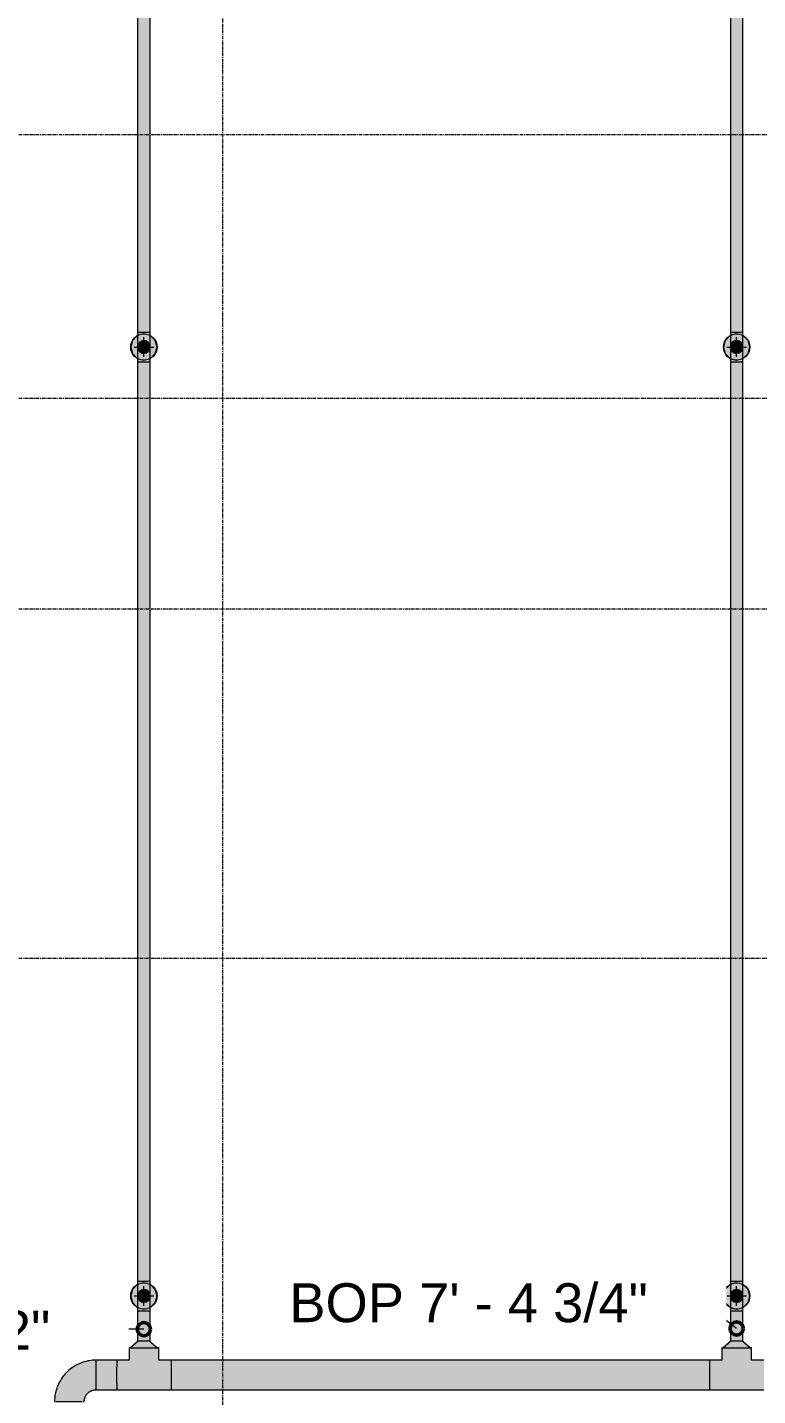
# Model space of a CAD drawing. Header units: inches. Extents: x -3679 to 241, y -496 to 1784.
# Drawn here: x -503.7 to -392.8, y 620.6 to 828.3 of the extents above; entities that cross this region are included whole.
import ezdxf

# ---------------------------------------------------------------- set-up
doc = ezdxf.new("R2010")
doc.units = ezdxf.units.IN
doc.header["$MEASUREMENT"] = 0
doc.linetypes.add('Grid Line', pattern=[0.875, 0.5, -0.125, 0.125, -0.125])
for name, color, linetype, lineweight in [('A-ANNO-NOTE', 250, 'Continuous', 9), ('G-ANNO-DIMS', 251, 'Continuous', 9), ('P-PIPE', 1, 'Continuous', 9), ('P-PIPE-CNTR', 1, 'Continuous', 9), ('S-GRID', 8, 'Continuous', 9)]:
    doc.layers.add(name, color=color, linetype=linetype, lineweight=lineweight)
doc.styles.add('Arial_1', font='arial.ttf', dxfattribs={"height": 5.901198})

# ---------------------------------------------------------------- blocks, each defined once
blk = doc.blocks.new('Elbow - Welded - Generic - Standard-1265730-LOWER PARKING')
at = {"layer": 'P-PIPE'}
blk.add_hatch(color=256, dxfattribs=at).paths.add_polyline_path([(-497.31, 619.72), (-495.06, 619.73), (-494.82, 620.61), (-494.17, 621.26), (-493.29, 621.49), (-493.29, 622.38), (-493.29, 625.99), (-494.91, 625.78), (-496.42, 625.15), (-497.72, 624.16), (-498.72, 622.86), (-499.34, 621.35), (-499.55, 619.73), (-497.8, 619.72)], flags=0)
at = {"layer": 'P-PIPE', "flags": 128}
for points in [[(-495.71, 625.51), (-495.94, 625.41), (-496.16, 625.3), (-496.38, 625.18), (-496.6, 625.05), (-496.81, 624.91), (-497.01, 624.77), (-497.21, 624.62), (-497.4, 624.45), (-497.59, 624.29), (-497.77, 624.11), (-497.94, 623.93), (-498.1, 623.74), (-498.26, 623.54), (-498.41, 623.34), (-498.55, 623.13), (-498.68, 622.92), (-498.8, 622.7), (-498.92, 622.48), (-499.02, 622.25), (-499.12, 622.02), (-499.21, 621.79), (-499.28, 621.55), (-499.35, 621.31), (-499.41, 621.06), (-499.46, 620.82), (-499.5, 620.57), (-499.53, 620.32), (-499.55, 620.07), (-499.55, 619.82), (-499.56, 619.73)], [(-493.29, 625.99), (-493.54, 625.99), (-493.79, 625.97), (-494.04, 625.95), (-494.29, 625.91), (-494.53, 625.87), (-494.78, 625.81), (-495.02, 625.75), (-495.26, 625.67), (-495.5, 625.59), (-495.71, 625.51)], [(-495.06, 619.73), (-495.05, 619.8), (-495.05, 619.87), (-495.04, 619.94), (-495.03, 620.01), (-495.02, 620.08), (-495, 620.15), (-494.99, 620.22), (-494.97, 620.28), (-494.94, 620.35), (-494.92, 620.41), (-494.89, 620.48), (-494.86, 620.54), (-494.82, 620.6), (-494.79, 620.67), (-494.75, 620.72), (-494.71, 620.78), (-494.66, 620.84), (-494.62, 620.89), (-494.57, 620.94), (-494.52, 620.99), (-494.47, 621.04), (-494.41, 621.09), (-494.36, 621.13), (-494.3, 621.17), (-494.24, 621.21), (-494.18, 621.25), (-494.12, 621.28), (-494.06, 621.32), (-493.99, 621.35), (-493.97, 621.36)], [(-493.97, 621.36), (-493.9, 621.38), (-493.84, 621.41), (-493.77, 621.43), (-493.7, 621.44), (-493.63, 621.46), (-493.56, 621.47), (-493.49, 621.48), (-493.42, 621.49), (-493.35, 621.49), (-493.29, 621.49)]]:
    blk.add_lwpolyline(points, dxfattribs=at)
at = {"layer": 'P-PIPE'}
for centre, major_axis, ratio, start_param, end_param in [((-493.29, 623.74), (0, 2.25), 0.002775, 0.00116, 0.131483), ((-493.29, 623.74), (0, 2.25), 0.002775, 0.262959, 0.523242), ((-493.29, 623.74), (0, 2.25), 0.002775, 0.524759, 0.785208), ((-493.29, 623.74), (0, 2.25), 0.002775, 0.786558, 1.047088), ((-493.29, 623.74), (0, 2.25), 0.002775, 1.048358, 1.308941), ((-493.29, 623.74), (0, 2.25), 0.002775, 1.310157, 1.570783), ((-493.29, 623.74), (0, 2.25), 0.002775, 1.571956, 1.832622), ((-493.29, 623.74), (0, 2.25), 0.002775, 1.833756, 2.094464), ((-493.29, 623.74), (0, 2.25), 0.002775, 2.095555, 2.356317), ((-493.29, 623.74), (0, 2.25), 0.002775, 2.357355, 2.618198), ((-493.29, 623.74), (0, 2.25), 0.002775, 2.619154, 2.880166), ((-493.29, 623.74), (0, 2.25), 0.002775, 2.880953, 3.141593), ((-497.31, 619.73), (2.25, 0), 0.00116, 3.141593, 3.400617), ((-497.31, 619.73), (2.25, 0), 0.00116, 3.532896, 3.662416), ((-497.31, 619.73), (2.25, 0), 0.00116, 3.664705, 3.924216), ((-497.31, 619.73), (2.25, 0), 0.00116, 3.926698, 4.186015), ((-497.31, 619.73), (2.25, 0), 0.00116, 4.188625, 4.447815), ((-497.31, 619.73), (2.25, 0), 0.00116, 4.450526, 4.709614), ((-497.31, 619.73), (2.25, 0), 0.00116, 4.71242, 4.971413), ((-497.31, 619.73), (2.25, 0), 0.00116, 4.974321, 5.233213), ((-497.31, 619.73), (2.25, 0), 0.00116, 5.236247, 5.495012), ((-497.31, 619.73), (2.25, 0), 0.00116, 5.498237, 5.756812), ((-497.31, 619.73), (2.25, 0), 0.00116, 5.889091, 6.018611), ((-497.31, 619.73), (2.25, 0), 0.00116, 6.15089, 6.28041)]:
    blk.add_ellipse(centre, major_axis=major_axis, ratio=ratio, start_param=start_param, end_param=end_param, dxfattribs=at)

msp = doc.modelspace()

# ---------------------------------------------------------------- hatches: boundary and pattern name
at = {"layer": 'A-ANNO-NOTE'}
for points in [[(-486, 777.74), (-485, 778.01), (-484.27, 778.74), (-484, 779.74), (-484.27, 780.74), (-485, 781.47), (-486, 781.74), (-487, 781.47), (-487.73, 780.74), (-488, 779.74), (-487.73, 778.74), (-487, 778.01)], [(-396, 777.74), (-395, 778.01), (-394.27, 778.74), (-394, 779.74), (-394.27, 780.74), (-395, 781.47), (-396, 781.74), (-397, 781.47), (-397.73, 780.74), (-398, 779.74), (-397.73, 778.74), (-397, 778.01)], [(-486, 633.74), (-485, 634.01), (-484.27, 634.74), (-484, 635.74), (-484.27, 636.74), (-485, 637.47), (-486, 637.74), (-487, 637.47), (-487.73, 636.74), (-488, 635.74), (-487.73, 634.74), (-487, 634.01)], [(-396, 633.74), (-395, 634.01), (-394.27, 634.74), (-394, 635.74), (-394.27, 636.74), (-395, 637.47), (-396, 637.74), (-397, 637.47), (-397.73, 636.74), (-398, 635.74), (-397.73, 634.74), (-397, 634.01), (-396.75, 633.94)]]:
    msp.add_hatch(color=256, dxfattribs=at).paths.add_polyline_path(points, flags=0)
h = msp.add_hatch(color=256, dxfattribs=at)
edge = h.paths.add_edge_path(flags=0)
edge.add_arc((-486, 779.74), 2, 0, 360)
h = msp.add_hatch(color=256, dxfattribs=at)
edge = h.paths.add_edge_path(flags=0)
edge.add_arc((-396, 779.74), 2, 0, 360)
h = msp.add_hatch(color=256, dxfattribs=at)
edge = h.paths.add_edge_path(flags=0)
edge.add_arc((-486, 635.74), 2, 0, 360)
h = msp.add_hatch(color=256, dxfattribs=at)
edge = h.paths.add_edge_path(flags=0)
edge.add_arc((-396, 635.74), 2, 0, 360)
at = {"layer": 'P-PIPE'}
h = msp.add_hatch(color=256, dxfattribs=at)
h.paths.add_polyline_path([(-486.67, 781.99), (-486.67, 781.99), (-486.67, 783.46)], flags=0)
h.paths.add_polyline_path([(-486, 781.98), (-486, 885.5), (-486.95, 885.5), (-486.95, 781.99), (-486.47, 781.98), (-486.25, 781.98)], flags=0)
for points in [[(-486, 781.98), (-485.05, 781.99), (-485.05, 885.5), (-485.52, 885.5), (-486, 885.5), (-486, 783.46)], [(-396, 781.98), (-395.05, 781.99), (-395.05, 873.5), (-395.52, 873.5), (-396, 873.5), (-396, 783.46)], [(-486, 778.79), (-485.75, 778.83), (-485.53, 778.92), (-485.33, 779.07), (-485.18, 779.27), (-485.08, 779.5), (-485.05, 779.74), (-485.08, 779.99), (-485.18, 780.22), (-485.33, 780.41), (-485.53, 780.57), (-485.75, 780.66), (-486, 780.69), (-486.25, 780.66), (-486.48, 780.57), (-486.67, 780.41), (-486.82, 780.22), (-486.92, 779.99), (-486.95, 779.74), (-486.92, 779.5), (-486.82, 779.27), (-486.67, 779.07), (-486.48, 778.92), (-486.25, 778.83)], [(-485.75, 778.83), (-485.75, 778.83), (-485.52, 778.92), (-485.33, 779.07), (-485.17, 779.27), (-485.08, 779.5), (-485.05, 779.76), (-485.08, 779.99), (-485.18, 780.22), (-485.33, 780.42), (-485.53, 780.57), (-485.76, 780.66), (-486.01, 780.69), (-486.25, 780.66), (-486.48, 780.56), (-486.67, 780.41), (-486.82, 780.22), (-486.92, 779.99), (-486.92, 779.99), (-486.82, 780.22), (-486.66, 780.42), (-486.48, 780.57), (-486.23, 780.66), (-486, 780.69), (-485.74, 780.65), (-485.53, 780.57), (-485.32, 780.4), (-485.18, 780.22), (-485.08, 779.99), (-485.05, 779.74), (-485.08, 779.49), (-485.18, 779.27), (-485.33, 779.07), (-485.53, 778.92), (-485.75, 778.83)], [(-396, 778.79), (-395.75, 778.83), (-395.53, 778.92), (-395.33, 779.07), (-395.18, 779.27), (-395.08, 779.5), (-395.05, 779.74), (-395.08, 779.99), (-395.18, 780.22), (-395.33, 780.41), (-395.53, 780.57), (-395.75, 780.66), (-396, 780.69), (-396.25, 780.66), (-396.48, 780.57), (-396.67, 780.41), (-396.82, 780.22), (-396.92, 779.99), (-396.95, 779.74), (-396.92, 779.5), (-396.82, 779.27), (-396.67, 779.07), (-396.48, 778.92), (-396.25, 778.83)], [(-395.52, 778.92), (-395.52, 778.92), (-395.33, 779.07), (-395.17, 779.27), (-395.08, 779.5), (-395.05, 779.76), (-395.08, 779.99), (-395.18, 780.23), (-395.33, 780.42), (-395.53, 780.57), (-395.76, 780.66), (-396.02, 780.69), (-396.25, 780.66), (-396.48, 780.56), (-396.67, 780.41), (-396.82, 780.22), (-396.92, 779.99), (-396.92, 779.99), (-396.82, 780.22), (-396.66, 780.42), (-396.48, 780.57), (-396.23, 780.66), (-396, 780.69), (-395.74, 780.65), (-395.53, 780.57), (-395.32, 780.4), (-395.18, 780.22), (-395.08, 779.99), (-395.05, 779.74), (-395.08, 779.49), (-395.18, 779.27), (-395.33, 779.07), (-395.52, 778.92)], [(-486, 637.98), (-485.05, 637.99), (-485.05, 777.5), (-485.52, 777.5), (-486, 777.5), (-486, 645.65)], [(-396, 637.98), (-395.05, 637.99), (-395.05, 777.5), (-395.52, 777.5), (-396, 777.5), (-396, 645.65)], [(-486, 634.79), (-485.75, 634.83), (-485.53, 634.92), (-485.33, 635.07), (-485.18, 635.27), (-485.08, 635.5), (-485.05, 635.74), (-485.08, 635.99), (-485.18, 636.22), (-485.33, 636.41), (-485.53, 636.57), (-485.75, 636.66), (-486, 636.69), (-486.25, 636.66), (-486.48, 636.57), (-486.67, 636.41), (-486.82, 636.22), (-486.92, 635.99), (-486.95, 635.74), (-486.92, 635.5), (-486.82, 635.27), (-486.65, 635.05), (-486.48, 634.92), (-486.25, 634.83)], [(-485.75, 634.83), (-485.75, 634.83), (-485.52, 634.92), (-485.33, 635.07), (-485.17, 635.27), (-485.08, 635.5), (-485.05, 635.76), (-485.08, 635.99), (-485.18, 636.22), (-485.33, 636.42), (-485.53, 636.57), (-485.76, 636.66), (-486.01, 636.69), (-486.25, 636.66), (-486.48, 636.56), (-486.67, 636.41), (-486.82, 636.22), (-486.92, 635.99), (-486.92, 635.99), (-486.82, 636.22), (-486.66, 636.42), (-486.48, 636.57), (-486.23, 636.66), (-486, 636.69), (-485.74, 636.65), (-485.53, 636.57), (-485.32, 636.4), (-485.18, 636.22), (-485.08, 635.99), (-485.05, 635.74), (-485.08, 635.49), (-485.18, 635.27), (-485.35, 635.05), (-485.53, 634.92), (-485.75, 634.83)], [(-396, 634.79), (-395.75, 634.83), (-395.53, 634.92), (-395.33, 635.07), (-395.18, 635.27), (-395.08, 635.5), (-395.05, 635.74), (-395.08, 635.99), (-395.18, 636.22), (-395.33, 636.41), (-395.53, 636.57), (-395.75, 636.66), (-396, 636.69), (-396.25, 636.66), (-396.48, 636.57), (-396.67, 636.41), (-396.82, 636.22), (-396.92, 635.99), (-396.95, 635.74), (-396.92, 635.5), (-396.82, 635.27), (-396.65, 635.05), (-396.48, 634.92), (-396.25, 634.83)], [(-395.52, 634.92), (-395.52, 634.92), (-395.33, 635.07), (-395.17, 635.27), (-395.08, 635.5), (-395.05, 635.76), (-395.08, 635.99), (-395.18, 636.23), (-395.33, 636.42), (-395.53, 636.57), (-395.76, 636.66), (-396.02, 636.69), (-396.25, 636.66), (-396.48, 636.56), (-396.67, 636.41), (-396.82, 636.22), (-396.92, 635.99), (-396.92, 635.99), (-396.82, 636.22), (-396.66, 636.42), (-396.48, 636.57), (-396.23, 636.66), (-396, 636.69), (-395.74, 636.65), (-395.53, 636.57), (-395.32, 636.4), (-395.18, 636.22), (-395.08, 635.99), (-395.05, 635.74), (-395.08, 635.49), (-395.18, 635.27), (-395.35, 635.05), (-395.52, 634.92)], [(-486, 628.9), (-486, 633.5), (-486.95, 633.5), (-486.95, 628.91), (-486.47, 628.9), (-486.25, 628.9)], [(-396, 628.9), (-396, 633.5), (-396.95, 633.5), (-396.95, 628.91), (-396.47, 628.9), (-396.24, 628.9)], [(-486.01, 623.73), (-483.75, 625.99), (-483.75, 627.88), (-484.41, 627.87), (-487.95, 627.87), (-488.25, 627.88), (-488.25, 625.99), (-487.92, 625.66), (-486.31, 624.04)], [(-485.55, 627.87), (-483.94, 627.88), (-485.19, 628.91), (-486.82, 628.9), (-488.06, 627.88), (-486.88, 627.87), (-485.7, 627.87)], [(-396.01, 623.73), (-393.75, 625.99), (-393.75, 627.88), (-394.41, 627.87), (-397.95, 627.87), (-398.25, 627.88), (-398.25, 625.99), (-397.92, 625.66), (-396.31, 624.04)], [(-395.55, 627.87), (-393.94, 627.88), (-395.19, 628.91), (-396.82, 628.9), (-398.06, 627.88), (-396.88, 627.87), (-395.7, 627.87)], [(-489.38, 621.49), (-481.87, 621.49), (-481.87, 622.15), (-481.87, 625.99), (-483.75, 625.99), (-485.42, 624.32), (-486.01, 623.73), (-488.25, 625.99), (-490.13, 625.99), (-490.14, 625.09), (-490.13, 621.49)], [(-438.86, 623.74), (-400.14, 623.74), (-400.13, 625.99), (-481.87, 625.99), (-481.87, 625.09), (-481.87, 623.74), (-472.54, 623.74)], [(-400.13, 621.49), (-391.87, 621.49), (-391.87, 622.15), (-391.87, 625.99), (-393.75, 625.99), (-395.42, 624.32), (-396.01, 623.73), (-398.25, 625.99), (-400.13, 625.99), (-400.14, 625.09), (-400.13, 621.49)], [(-490.13, 621.49), (-490.13, 621.49), (-490.14, 622.15), (-490.14, 623.74), (-493.3, 623.74), (-493.29, 621.49), (-490.14, 621.49)]]:
    msp.add_hatch(color=256, dxfattribs=at).paths.add_polyline_path(points, flags=0)
h = msp.add_hatch(color=256, dxfattribs=at)
h.paths.add_polyline_path([(-396.67, 781.99), (-396.67, 781.99), (-396.67, 783.46)], flags=0)
h.paths.add_polyline_path([(-396, 781.98), (-396, 873.5), (-396.95, 873.5), (-396.95, 781.99), (-396.47, 781.98), (-396.24, 781.98)], flags=0)
h = msp.add_hatch(color=256, dxfattribs=at)
h.paths.add_polyline_path([(-486.95, 779.74), (-486.92, 779.99), (-486.79, 780.28), (-486.65, 780.43), (-486.44, 780.58), (-486.24, 780.66), (-486, 780.69), (-486, 781.98), (-486.95, 781.99), (-486.95, 779.91)], flags=0)
h.paths.add_polyline_path([(-486, 777.5), (-486, 778.79), (-486.25, 778.83), (-486.5, 778.94), (-486.67, 779.07), (-486.84, 779.31), (-486.88, 779.38), (-486.93, 779.56), (-486.95, 779.74), (-486.95, 777.5), (-486.47, 777.5), (-486.25, 777.5)], flags=0)
h = msp.add_hatch(color=256, dxfattribs=at)
h.paths.add_polyline_path([(-485.05, 779.74), (-485.05, 781.99), (-485.52, 781.98), (-486, 781.98), (-485.99, 780.69), (-485.75, 780.66), (-485.52, 780.57), (-485.32, 780.41), (-485.16, 780.18), (-485.12, 780.11), (-485.07, 779.93), (-485.05, 779.76)], flags=0)
h.paths.add_polyline_path([(-486, 777.5), (-485.05, 777.5), (-485.05, 779.73), (-485.08, 779.49), (-485.21, 779.21), (-485.35, 779.05), (-485.54, 778.91), (-485.75, 778.83), (-486, 778.79), (-486, 778.68)], flags=0)
h = msp.add_hatch(color=256, dxfattribs=at)
h.paths.add_polyline_path([(-396, 777.5), (-396, 778.79), (-396.29, 778.84), (-396.52, 778.95), (-396.67, 779.07), (-396.84, 779.32), (-396.88, 779.38), (-396.93, 779.56), (-396.95, 779.74), (-396.95, 777.5), (-396.47, 777.5), (-396.25, 777.5)], flags=0)
h.paths.add_polyline_path([(-396.95, 779.74), (-396.92, 779.99), (-396.79, 780.28), (-396.65, 780.43), (-396.44, 780.58), (-396.25, 780.66), (-396, 780.69), (-396, 781.98), (-396.95, 781.99), (-396.95, 779.91)], flags=0)
h = msp.add_hatch(color=256, dxfattribs=at)
h.paths.add_polyline_path([(-395.05, 779.74), (-395.05, 781.99), (-395.52, 781.98), (-396, 781.98), (-396, 780.69), (-395.75, 780.66), (-395.52, 780.57), (-395.32, 780.41), (-395.16, 780.18), (-395.12, 780.11), (-395.07, 779.93), (-395.05, 779.76)], flags=0)
h.paths.add_polyline_path([(-396, 777.5), (-395.05, 777.5), (-395.05, 779.73), (-395.08, 779.49), (-395.21, 779.21), (-395.35, 779.05), (-395.56, 778.91), (-395.75, 778.83), (-396, 778.79), (-396, 778.68)], flags=0)
h = msp.add_hatch(color=256, dxfattribs=at)
h.paths.add_polyline_path([(-486.67, 637.99), (-486.67, 637.99), (-486.67, 645.65)], flags=0)
h.paths.add_polyline_path([(-486, 637.98), (-486, 777.5), (-486.95, 777.5), (-486.95, 637.99), (-486.47, 637.98), (-486.25, 637.98)], flags=0)
h = msp.add_hatch(color=256, dxfattribs=at)
h.paths.add_polyline_path([(-396.67, 637.99), (-396.67, 637.99), (-396.67, 645.65)], flags=0)
h.paths.add_polyline_path([(-396, 637.98), (-396, 777.5), (-396.95, 777.5), (-396.95, 637.99), (-396.47, 637.98), (-396.24, 637.98)], flags=0)
h = msp.add_hatch(color=256, dxfattribs=at)
h.paths.add_polyline_path([(-486.95, 635.74), (-486.92, 635.99), (-486.79, 636.28), (-486.65, 636.43), (-486.44, 636.58), (-486.24, 636.66), (-486, 636.69), (-486, 637.98), (-486.95, 637.99), (-486.95, 635.91)], flags=0)
h.paths.add_polyline_path([(-486, 633.5), (-486, 634.79), (-486.25, 634.83), (-486.5, 634.94), (-486.67, 635.07), (-486.84, 635.31), (-486.88, 635.38), (-486.93, 635.56), (-486.95, 635.74), (-486.95, 633.5), (-486.47, 633.5), (-486.25, 633.5)], flags=0)
h = msp.add_hatch(color=256, dxfattribs=at)
h.paths.add_polyline_path([(-485.05, 635.74), (-485.05, 637.99), (-485.52, 637.98), (-486, 637.98), (-485.99, 636.69), (-485.75, 636.66), (-485.52, 636.57), (-485.32, 636.41), (-485.16, 636.18), (-485.12, 636.11), (-485.07, 635.93), (-485.05, 635.76)], flags=0)
h.paths.add_polyline_path([(-486, 633.5), (-485.05, 633.5), (-485.05, 635.73), (-485.08, 635.49), (-485.21, 635.21), (-485.35, 635.05), (-485.54, 634.91), (-485.75, 634.83), (-486, 634.79), (-486, 634.68)], flags=0)
h = msp.add_hatch(color=256, dxfattribs=at)
h.paths.add_polyline_path([(-396, 633.5), (-396, 634.79), (-396.29, 634.84), (-396.52, 634.95), (-396.67, 635.07), (-396.84, 635.32), (-396.88, 635.38), (-396.93, 635.56), (-396.95, 635.74), (-396.95, 633.5), (-396.47, 633.5), (-396.25, 633.5)], flags=0)
h.paths.add_polyline_path([(-396.95, 635.74), (-396.92, 635.99), (-396.79, 636.28), (-396.65, 636.43), (-396.44, 636.58), (-396.25, 636.66), (-396, 636.69), (-396, 637.98), (-396.95, 637.99), (-396.95, 635.91)], flags=0)
h = msp.add_hatch(color=256, dxfattribs=at)
h.paths.add_polyline_path([(-395.05, 635.74), (-395.05, 637.99), (-395.52, 637.98), (-396, 637.98), (-396, 636.69), (-395.75, 636.66), (-395.52, 636.57), (-395.32, 636.41), (-395.16, 636.18), (-395.12, 636.11), (-395.07, 635.93), (-395.05, 635.76)], flags=0)
h.paths.add_polyline_path([(-396, 633.5), (-395.05, 633.5), (-395.05, 635.73), (-395.08, 635.49), (-395.21, 635.21), (-395.35, 635.05), (-395.56, 634.91), (-395.75, 634.83), (-396, 634.79), (-396, 634.68)], flags=0)
h = msp.add_hatch(color=256, dxfattribs=at)
h.paths.add_polyline_path([(-485.52, 628.9), (-485.05, 628.91), (-485.05, 633.5), (-485.52, 633.5)], flags=0)
h.paths.add_polyline_path([(-486, 628.9), (-485.52, 628.9), (-485.52, 633.5), (-486, 633.5)], flags=0)
h = msp.add_hatch(color=256, dxfattribs=at)
h.paths.add_polyline_path([(-395.52, 628.9), (-395.05, 628.91), (-395.05, 633.5), (-395.52, 633.5)], flags=0)
h.paths.add_polyline_path([(-396, 628.9), (-395.52, 628.9), (-395.52, 633.5), (-396, 633.5)], flags=0)
h = msp.add_hatch(color=256, dxfattribs=at)
h.paths.add_polyline_path([(-490.14, 625.33), (-490.13, 625.99), (-493.29, 625.99), (-493.29, 625.33)], flags=0)
h.paths.add_polyline_path([(-490.14, 624.87), (-490.14, 625.33), (-493.29, 625.33), (-493.29, 624.87)], flags=0)
h.paths.add_polyline_path([(-493.3, 623.74), (-490.14, 623.74), (-490.14, 624.87), (-493.29, 624.87), (-493.3, 624.04)], flags=0)
h = msp.add_hatch(color=256, dxfattribs=at)
h.paths.add_polyline_path([(-400.14, 622.15), (-400.14, 622.15), (-400.14, 622.15)], flags=0)
h.paths.add_polyline_path([(-400.14, 622.62), (-400.14, 622.62), (-405.17, 622.65)], flags=0)
h.paths.add_polyline_path([(-438.86, 621.49), (-400.13, 621.49), (-400.14, 622.15), (-400.14, 623.74), (-481.87, 623.74), (-481.87, 621.49), (-472.54, 621.49)], flags=0)

# ---------------------------------------------------------------- linework, layer by layer
at = {"layer": 'A-ANNO-NOTE'}
for p, q in [((-487.73, 780.74), (-488, 779.74)), ((-487, 781.47), (-487.73, 780.74)), ((-486, 781.74), (-487, 781.47)), ((-485, 781.47), (-486, 781.74)), ((-484.27, 780.74), (-485, 781.47)), ((-484, 779.74), (-484.27, 780.74)), ((-397.73, 780.74), (-398, 779.74)), ((-397, 781.47), (-397.73, 780.74)), ((-396, 781.74), (-397, 781.47)), ((-395, 781.47), (-396, 781.74)), ((-394.27, 780.74), (-395, 781.47)), ((-394, 779.74), (-394.27, 780.74)), ((-488, 779.74), (-487.73, 778.74)), ((-487.73, 778.74), (-487, 778.01)), ((-485, 778.01), (-484.27, 778.74)), ((-484.27, 778.74), (-484, 779.74)), ((-398, 779.74), (-397.73, 778.74)), ((-397.73, 778.74), (-397, 778.01)), ((-395, 778.01), (-394.27, 778.74)), ((-394.27, 778.74), (-394, 779.74)), ((-487, 778.01), (-486, 777.74)), ((-486, 777.74), (-485, 778.01)), ((-397, 778.01), (-396, 777.74)), ((-396, 777.74), (-395, 778.01)), ((-487, 637.47), (-487.73, 636.74)), ((-486, 637.74), (-487, 637.47)), ((-485, 637.47), (-486, 637.74)), ((-484.27, 636.74), (-485, 637.47)), ((-397, 637.47), (-397.73, 636.74)), ((-396, 637.74), (-397, 637.47)), ((-395, 637.47), (-396, 637.74)), ((-394.27, 636.74), (-395, 637.47)), ((-487.73, 636.74), (-488, 635.74)), ((-488, 635.74), (-487.73, 634.74)), ((-484, 635.74), (-484.27, 636.74)), ((-484.27, 634.74), (-484, 635.74)), ((-397.73, 636.74), (-398, 635.74)), ((-398, 635.74), (-397.73, 634.74)), ((-394, 635.74), (-394.27, 636.74)), ((-394.27, 634.74), (-394, 635.74)), ((-487.73, 634.74), (-487, 634.01)), ((-487, 634.01), (-486, 633.74)), ((-486, 633.74), (-485, 634.01)), ((-485, 634.01), (-484.27, 634.74)), ((-397.73, 634.74), (-397, 634.01)), ((-397, 634.01), (-396.75, 633.94)), ((-396.75, 633.94), (-396, 633.74)), ((-396, 633.74), (-395, 634.01)), ((-395, 634.01), (-394.27, 634.74))]:
    msp.add_line(p, q, dxfattribs=at)
for centre in [(-486, 779.74), (-396, 779.74), (-486, 635.74), (-396, 635.74)]:
    msp.add_circle(centre, 2, dxfattribs=at)
at = {"layer": 'G-ANNO-DIMS'}
for p, q in [((-401.21, 634.85), (-408.36, 634.85)), ((-396, 630.8), (-401.21, 634.85)), ((-494.08, 630.69), (-499.09, 630.69)), ((-486, 630.69), (-494.08, 630.69))]:
    msp.add_line(p, q, dxfattribs=at)
at = {"layer": 'G-ANNO-DIMS', "lineweight": 50}
for centre in [(-486, 630.69), (-396, 630.8)]:
    msp.add_circle(centre, 1, dxfattribs=at)
at = {"layer": 'P-PIPE'}
for p, q in [((-486.95, 885.5), (-486.95, 781.99)), ((-485.05, 781.99), (-485.05, 885.5)), ((-396.95, 873.5), (-396.95, 781.99)), ((-395.05, 781.99), (-395.05, 873.5)), ((-486.95, 781.99), (-486.95, 777.5)), ((-485.05, 777.5), (-485.05, 781.99)), ((-396.95, 781.99), (-396.95, 777.5)), ((-395.05, 777.5), (-395.05, 781.99)), ((-486.95, 777.5), (-486.95, 637.99)), ((-485.05, 637.99), (-485.05, 777.5)), ((-396.95, 777.5), (-396.95, 637.99)), ((-395.05, 637.99), (-395.05, 777.5)), ((-486.95, 637.99), (-486.95, 633.5)), ((-485.05, 633.5), (-485.05, 637.99)), ((-396.95, 637.99), (-396.95, 633.5)), ((-395.05, 633.5), (-395.05, 637.99)), ((-486.95, 633.5), (-486.95, 628.91)), ((-485.05, 628.91), (-485.05, 633.5)), ((-396.95, 633.5), (-396.95, 628.91)), ((-395.05, 628.91), (-395.05, 633.5)), ((-488.25, 627.88), (-488.25, 625.99)), ((-486.81, 628.91), (-488.06, 627.88)), ((-485.19, 628.91), (-483.94, 627.88)), ((-483.75, 625.99), (-483.75, 627.88)), ((-398.25, 627.88), (-398.25, 625.99)), ((-396.81, 628.91), (-398.06, 627.88)), ((-393.94, 627.88), (-395.19, 628.91)), ((-393.75, 625.99), (-393.75, 627.88)), ((-490.13, 625.99), (-493.29, 625.99)), ((-488.25, 625.99), (-490.13, 625.99)), ((-481.87, 625.99), (-483.75, 625.99)), ((-400.13, 625.99), (-481.87, 625.99)), ((-398.25, 625.99), (-400.13, 625.99)), ((-391.87, 625.99), (-393.75, 625.99)), ((-493.29, 621.49), (-490.13, 621.49)), ((-490.13, 621.49), (-481.87, 621.49)), ((-481.87, 621.49), (-400.13, 621.49)), ((-400.13, 621.49), (-391.87, 621.49))]:
    msp.add_line(p, q, dxfattribs=at)
for centre, radius, start, end in [((-486, 779.74), 0.95, 0, 180), ((-486, 779.74), 0.95, 180, 0), ((-486, 779.27), 0.475, 90, 270), ((-486, 780.22), 0.475, 270, 90), ((-486, 779.74), 0.951, 30, 75), ((-396, 779.74), 0.95, 0, 180), ((-396, 779.74), 0.95, 180, 0), ((-396, 779.27), 0.475, 90, 270), ((-396, 779.74), 0.951, 90, 105), ((-396, 780.22), 0.475, 270, 90), ((-396, 779.74), 0.951, 15, 90), ((-486, 635.74), 0.95, 0, 180), ((-486, 635.74), 0.95, 180, 0), ((-486, 635.27), 0.475, 90, 270), ((-486, 636.22), 0.475, 270, 90), ((-486, 635.74), 0.951, 30, 75), ((-396, 635.74), 0.95, 0, 180), ((-396, 635.74), 0.95, 180, 0), ((-396, 635.27), 0.475, 90, 270), ((-396, 635.74), 0.951, 90, 105), ((-396, 636.22), 0.475, 270, 90), ((-396, 635.74), 0.951, 15, 90)]:
    msp.add_arc(centre, radius, start, end, dxfattribs=at)
for centre, major_axis, ratio, start_param, end_param in [((-486, 781.99), (0.951, 0), 0.004167, 3.141593, 3.403392), ((-486, 781.99), (0.951, 0), 0.004167, 3.405488, 3.665191), ((-486, 781.99), (0.951, 0), 0.004167, 3.666373, 3.926991), ((-486, 781.99), (0.95, 0), 0.004167, 3.665191, 3.926025), ((-486, 781.99), (0.951, 0), 0.004167, 3.927731, 4.18879), ((-486, 781.99), (0.95, 0), 0.004167, 3.926991, 4.188266), ((-486, 781.99), (0.951, 0), 0.004167, 4.18924, 4.45059), ((-486, 781.99), (0.95, 0), 0.004167, 4.18879, 4.450357), ((-486, 781.99), (0.951, 0), 0.004167, 4.450806, 4.712389), ((-486, 781.99), (0.95, 0), 0.004167, 4.45059, 4.712389), ((-486, 781.99), (0.951, 0), 0.004167, 4.712389, 4.973972), ((-486, 781.99), (0.95, 0), 0.004167, 4.712389, 4.974188), ((-486, 781.99), (0.951, 0), 0.004167, 4.974188, 5.235538), ((-486, 781.99), (0.95, 0), 0.004167, 4.974421, 5.235988), ((-486, 781.99), (0.951, 0), 0.004167, 5.235988, 5.497047), ((-486, 781.99), (0.95, 0), 0.004167, 5.236512, 5.497787), ((-486, 781.99), (0.951, 0), 0.004167, 5.497787, 5.758405), ((-486, 781.99), (0.95, 0), 0.004167, 5.498753, 5.759587), ((-486, 781.99), (0.951, 0), 0.004167, 5.759587, 6.01929), ((-486, 781.99), (0.951, 0), 0.004167, 6.021386, 6.283185), ((-396, 781.99), (0.951, 0), 0.004167, 3.141593, 3.403392), ((-396, 781.99), (0.951, 0), 0.004167, 3.405488, 3.665191), ((-396, 781.99), (0.951, 0), 0.004167, 3.666373, 3.926991), ((-396, 781.99), (0.95, 0), 0.004167, 3.665191, 3.926025), ((-396, 781.99), (0.951, 0), 0.004167, 3.927731, 4.18879), ((-396, 781.99), (0.95, 0), 0.004167, 3.926991, 4.188266), ((-396, 781.99), (0.951, 0), 0.004167, 4.18924, 4.45059), ((-396, 781.99), (0.95, 0), 0.004167, 4.18879, 4.450357), ((-396, 781.99), (0.951, 0), 0.004167, 4.450806, 4.712389), ((-396, 781.99), (0.95, 0), 0.004167, 4.45059, 4.712389), ((-396, 781.99), (0.951, 0), 0.004167, 4.712389, 4.973972), ((-396, 781.99), (0.95, 0), 0.004167, 4.712389, 4.974188), ((-396, 781.99), (0.951, 0), 0.004167, 4.974188, 5.235538), ((-396, 781.99), (0.95, 0), 0.004167, 4.974421, 5.235988), ((-396, 781.99), (0.951, 0), 0.004167, 5.235988, 5.497047), ((-396, 781.99), (0.95, 0), 0.004167, 5.236512, 5.497787), ((-396, 781.99), (0.951, 0), 0.004167, 5.497787, 5.758405), ((-396, 781.99), (0.95, 0), 0.004167, 5.498753, 5.759587), ((-396, 781.99), (0.951, 0), 0.004167, 5.759587, 6.01929), ((-396, 781.99), (0.951, 0), 0.004167, 6.021386, 6.283185), ((-486, 777.5), (0.951, 0), 0.004167, 3.141593, 4.712389), ((-486, 777.5), (0.95, 0), 0.004167, 3.665191, 3.926025), ((-486, 777.5), (0.95, 0), 0.004167, 3.926991, 4.188266), ((-486, 777.5), (0.95, 0), 0.004167, 4.18879, 4.450357), ((-486, 777.5), (0.95, 0), 0.004167, 4.45059, 4.712389), ((-486, 777.5), (0.951, 0), 0.004167, 4.712389, 6.283185), ((-486, 777.5), (0.95, 0), 0.004167, 4.712389, 4.974188), ((-486, 777.5), (0.95, 0), 0.004167, 4.974421, 5.235988), ((-486, 777.5), (0.95, 0), 0.004167, 5.236512, 5.497787), ((-486, 777.5), (0.95, 0), 0.004167, 5.498753, 5.759587), ((-396, 777.5), (0.951, 0), 0.004167, 3.141593, 4.712389), ((-396, 777.5), (0.95, 0), 0.004167, 3.665191, 3.926025), ((-396, 777.5), (0.95, 0), 0.004167, 3.926991, 4.188266), ((-396, 777.5), (0.95, 0), 0.004167, 4.18879, 4.450357), ((-396, 777.5), (0.95, 0), 0.004167, 4.45059, 4.712389), ((-396, 777.5), (0.951, 0), 0.004167, 4.712389, 6.283185), ((-396, 777.5), (0.95, 0), 0.004167, 4.712389, 4.974188), ((-396, 777.5), (0.95, 0), 0.004167, 4.974421, 5.235988), ((-396, 777.5), (0.95, 0), 0.004167, 5.236512, 5.497787), ((-396, 777.5), (0.95, 0), 0.004167, 5.498753, 5.759587), ((-486, 637.99), (0.951, 0), 0.004167, 3.141593, 3.403392), ((-486, 637.99), (0.951, 0), 0.004167, 3.405488, 3.665191), ((-486, 637.99), (0.951, 0), 0.004167, 3.666373, 3.926991), ((-486, 637.99), (0.95, 0), 0.004167, 3.665191, 3.926025), ((-486, 637.99), (0.951, 0), 0.004167, 3.927731, 4.18879), ((-486, 637.99), (0.95, 0), 0.004167, 3.926991, 4.188266), ((-486, 637.99), (0.951, 0), 0.004167, 4.18924, 4.45059), ((-486, 637.99), (0.95, 0), 0.004167, 4.18879, 4.450357), ((-486, 637.99), (0.951, 0), 0.004167, 4.450806, 4.712389), ((-486, 637.99), (0.95, 0), 0.004167, 4.45059, 4.712389), ((-486, 637.99), (0.951, 0), 0.004167, 4.712389, 4.973972), ((-486, 637.99), (0.95, 0), 0.004167, 4.712389, 4.974188), ((-486, 637.99), (0.951, 0), 0.004167, 4.974188, 5.235538), ((-486, 637.99), (0.95, 0), 0.004167, 4.974421, 5.235988), ((-486, 637.99), (0.951, 0), 0.004167, 5.235988, 5.497047), ((-486, 637.99), (0.95, 0), 0.004167, 5.236512, 5.497787), ((-486, 637.99), (0.951, 0), 0.004167, 5.497787, 5.758405), ((-486, 637.99), (0.95, 0), 0.004167, 5.498753, 5.759587), ((-486, 637.99), (0.951, 0), 0.004167, 5.759587, 6.01929), ((-486, 637.99), (0.951, 0), 0.004167, 6.021386, 6.283185), ((-396, 637.99), (0.951, 0), 0.004167, 3.141593, 3.403392), ((-396, 637.99), (0.951, 0), 0.004167, 3.405488, 3.665191), ((-396, 637.99), (0.951, 0), 0.004167, 3.666373, 3.926991), ((-396, 637.99), (0.95, 0), 0.004167, 3.665191, 3.926025), ((-396, 637.99), (0.951, 0), 0.004167, 3.927731, 4.18879), ((-396, 637.99), (0.95, 0), 0.004167, 3.926991, 4.188266), ((-396, 637.99), (0.951, 0), 0.004167, 4.18924, 4.45059), ((-396, 637.99), (0.95, 0), 0.004167, 4.18879, 4.450357), ((-396, 637.99), (0.951, 0), 0.004167, 4.450806, 4.712389), ((-396, 637.99), (0.95, 0), 0.004167, 4.45059, 4.712389), ((-396, 637.99), (0.951, 0), 0.004167, 4.712389, 4.973972), ((-396, 637.99), (0.95, 0), 0.004167, 4.712389, 4.974188), ((-396, 637.99), (0.951, 0), 0.004167, 4.974188, 5.235538), ((-396, 637.99), (0.95, 0), 0.004167, 4.974421, 5.235988), ((-396, 637.99), (0.951, 0), 0.004167, 5.235988, 5.497047), ((-396, 637.99), (0.95, 0), 0.004167, 5.236512, 5.497787), ((-396, 637.99), (0.951, 0), 0.004167, 5.497787, 5.758405), ((-396, 637.99), (0.95, 0), 0.004167, 5.498753, 5.759587), ((-396, 637.99), (0.951, 0), 0.004167, 5.759587, 6.01929), ((-396, 637.99), (0.951, 0), 0.004167, 6.021386, 6.283185), ((-486, 633.5), (0.951, 0), 0.004167, 3.141593, 4.712389), ((-486, 633.5), (0.95, 0), 0.004167, 3.665191, 3.926025), ((-486, 633.5), (0.95, 0), 0.004167, 3.926991, 4.188266), ((-486, 633.5), (0.95, 0), 0.004167, 4.18879, 4.450357), ((-486, 633.5), (0.95, 0), 0.004167, 4.45059, 4.712389), ((-486, 633.5), (0.951, 0), 0.004167, 4.712389, 6.283185), ((-486, 633.5), (0.95, 0), 0.004167, 4.712389, 4.974188), ((-486, 633.5), (0.95, 0), 0.004167, 4.974421, 5.235988), ((-486, 633.5), (0.95, 0), 0.004167, 5.236512, 5.497787), ((-486, 633.5), (0.95, 0), 0.004167, 5.498753, 5.759587), ((-396, 633.5), (0.951, 0), 0.004167, 3.141593, 4.712389), ((-396, 633.5), (0.95, 0), 0.004167, 3.665191, 3.926025), ((-396, 633.5), (0.95, 0), 0.004167, 3.926991, 4.188266), ((-396, 633.5), (0.95, 0), 0.004167, 4.18879, 4.450357), ((-396, 633.5), (0.95, 0), 0.004167, 4.45059, 4.712389), ((-396, 633.5), (0.951, 0), 0.004167, 4.712389, 6.283185), ((-396, 633.5), (0.95, 0), 0.004167, 4.712389, 4.974188), ((-396, 633.5), (0.95, 0), 0.004167, 4.974421, 5.235988), ((-396, 633.5), (0.95, 0), 0.004167, 5.236512, 5.497787), ((-396, 633.5), (0.95, 0), 0.004167, 5.498753, 5.759587), ((-486, 627.88), (-2.25, 0), 0.004167, 6.28041, 9.422003), ((-486, 627.88), (2.25, 0), 0.004167, 2.745665, 3.138818), ((-486, 628.91), (0.95, 0), 0.004167, 3.141593, 4.712389), ((-486, 628.91), (0.95, 0), 0.004167, 4.712389, 6.283185), ((-486, 627.88), (2.25, 0), 0.004167, 0, 0.396009), ((-396, 627.88), (-2.25, 0), 0.004167, 6.28041, 9.422003), ((-396, 627.88), (2.25, 0), 0.004167, 2.745665, 3.138818), ((-396, 628.91), (0.95, 0), 0.004167, 3.141593, 4.712389), ((-396, 628.91), (0.95, 0), 0.004167, 4.712389, 6.283185), ((-396, 627.88), (2.25, 0), 0.004167, 0, 0.396009), ((-493.29, 623.74), (0, 2.25), 0.002775, 0.131476, 0.261799), ((-493.29, 623.74), (0, 2.25), 0.002775, 0.262588, 0.523599), ((-493.29, 623.74), (0, 2.25), 0.002775, 0.524555, 0.785398), ((-493.29, 623.74), (0, 2.25), 0.002775, 0.786436, 1.047198), ((-490.13, 623.74), (0, 2.25), 0.002775, 0.265966, 0.394794), ((-490.13, 623.74), (0, 2.25), 0.002775, 0.39477, 0.523599), ((-490.13, 623.74), (0, 2.25), 0.002775, 0.527765, 0.656594), ((-490.13, 623.74), (0, 2.25), 0.002775, 0.659174, 0.785398), ((-490.13, 623.74), (0, 2.25), 0.002775, 0.789565, 1.046812), ((-490.13, 623.74), (0, 2.25), 0.002775, 0.78913, 1.047198), ((-490.13, 623.74), (0, 2.25), 0.002775, 0.004167, 0.132995), ((-490.13, 623.74), (0, 2.25), 0.002775, 0.132971, 0.261799), ((-481.87, 623.74), (0, 2.25), 0.002775, 0.004167, 0.132995), ((-481.87, 623.74), (0, 2.25), 0.002775, 0.132971, 0.261799), ((-481.87, 623.74), (0, 2.25), 0.002775, 0.265966, 0.394794), ((-481.87, 623.74), (0, 2.25), 0.002775, 0.39477, 0.523599), ((-481.87, 623.74), (0, 2.25), 0.002775, 0.527765, 0.656594), ((-481.87, 623.74), (0, 2.25), 0.002775, 0.659174, 0.785398), ((-481.87, 623.74), (0, 2.25), 0.002775, 0.78913, 1.047198), ((-481.87, 623.74), (0, 2.25), 0.002775, 0.789565, 1.046812), ((-400.13, 623.74), (0, 2.25), 0.002775, 0.265966, 0.394794), ((-400.13, 623.74), (0, 2.25), 0.002775, 0.39477, 0.523599), ((-400.13, 623.74), (0, 2.25), 0.002775, 0.527765, 0.656594), ((-400.13, 623.74), (0, 2.25), 0.002775, 0.659174, 0.785398), ((-400.13, 623.74), (0, 2.25), 0.002775, 0.789565, 1.046812), ((-400.13, 623.74), (0, 2.25), 0.002775, 0.78913, 1.047198), ((-400.13, 623.74), (0, 2.25), 0.002775, 0.004167, 0.132995), ((-400.13, 623.74), (0, 2.25), 0.002775, 0.132971, 0.261799), ((-493.29, 623.74), (0, 2.25), 0.002775, 1.048288, 1.308997), ((-493.29, 623.74), (0, 2.25), 0.002775, 1.310131, 1.570796), ((-493.29, 623.74), (0, 2.25), 0.002775, 1.57197, 1.832596), ((-493.29, 623.74), (0, 2.25), 0.002775, 1.833812, 2.094395), ((-490.13, 623.74), (0, 2.25), 0.002775, 1.051364, 1.3088), ((-490.13, 623.74), (0, 2.25), 0.002775, 1.051119, 1.308997), ((-490.13, 623.74), (0, 2.25), 0.002775, 1.313164, 1.570751), ((-490.13, 623.74), (0, 2.25), 0.002775, 1.31307, 1.570796), ((-490.13, 623.74), (0, 2.25), 0.002775, 1.574963, 1.832691), ((-490.13, 623.74), (0, 2.25), 0.002775, 1.575011, 1.832596), ((-490.13, 623.74), (0, 2.25), 0.002775, 1.836762, 2.094643), ((-490.13, 623.74), (0, 2.25), 0.002775, 1.836962, 2.094395), ((-481.87, 623.74), (0, 2.25), 0.002775, 1.051119, 1.308997), ((-481.87, 623.74), (0, 2.25), 0.002775, 1.051364, 1.3088), ((-481.87, 623.74), (0, 2.25), 0.002775, 1.31307, 1.570796), ((-481.87, 623.74), (0, 2.25), 0.002775, 1.313164, 1.570751), ((-481.87, 623.74), (0, 2.25), 0.002775, 1.575011, 1.832596), ((-481.87, 623.74), (0, 2.25), 0.002775, 1.574963, 1.832691), ((-481.87, 623.74), (0, 2.25), 0.002775, 1.836962, 2.094395), ((-481.87, 623.74), (0, 2.25), 0.002775, 1.836762, 2.094643), ((-400.13, 623.74), (0, 2.25), 0.002775, 1.051364, 1.3088), ((-400.13, 623.74), (0, 2.25), 0.002775, 1.051119, 1.308997), ((-400.13, 623.74), (0, 2.25), 0.002775, 1.313164, 1.570751), ((-400.13, 623.74), (0, 2.25), 0.002775, 1.31307, 1.570796), ((-400.13, 623.74), (0, 2.25), 0.002775, 1.574963, 1.832691), ((-400.13, 623.74), (0, 2.25), 0.002775, 1.575011, 1.832596), ((-400.13, 623.74), (0, 2.25), 0.002775, 1.836762, 2.094643), ((-400.13, 623.74), (0, 2.25), 0.002775, 1.836962, 2.094395), ((-493.29, 623.74), (0, 2.25), 0.002775, 2.095665, 2.356194), ((-493.29, 623.74), (0, 2.25), 0.002775, 2.357545, 2.617994), ((-493.29, 623.74), (0, 2.25), 0.002775, 2.619512, 2.879793), ((-493.29, 623.74), (0, 2.25), 0.002775, 3.01127, 3.141593), ((-490.13, 623.74), (0, 2.25), 0.002775, 2.098562, 2.356633), ((-490.13, 623.74), (0, 2.25), 0.002775, 2.098951, 2.356194), ((-490.13, 623.74), (0, 2.25), 0.002775, 2.360361, 2.489189), ((-490.13, 623.74), (0, 2.25), 0.002775, 2.489166, 2.617994), ((-490.13, 623.74), (0, 2.25), 0.002775, 2.622161, 2.750989), ((-490.13, 623.74), (0, 2.25), 0.002775, 2.750965, 2.879793), ((-490.13, 623.74), (0, 2.25), 0.002775, 2.88396, 3.141593), ((-490.13, 623.74), (0, 2.25), 0.002775, 3.012764, 3.141593), ((-481.87, 623.74), (0, 2.25), 0.002775, 2.098951, 2.356194), ((-481.87, 623.74), (0, 2.25), 0.002775, 2.098562, 2.356633), ((-481.87, 623.74), (0, 2.25), 0.002775, 2.360361, 2.489189), ((-481.87, 623.74), (0, 2.25), 0.002775, 2.489166, 2.617994), ((-481.87, 623.74), (0, 2.25), 0.002775, 2.622161, 2.750989), ((-481.87, 623.74), (0, 2.25), 0.002775, 2.750965, 2.879793), ((-481.87, 623.74), (0, 2.25), 0.002775, 2.88396, 3.141593), ((-481.87, 623.74), (0, 2.25), 0.002775, 3.012764, 3.141593), ((-400.13, 623.74), (0, 2.25), 0.002775, 2.098562, 2.356633), ((-400.13, 623.74), (0, 2.25), 0.002775, 2.098951, 2.356194), ((-400.13, 623.74), (0, 2.25), 0.002775, 2.360361, 2.489189), ((-400.13, 623.74), (0, 2.25), 0.002775, 2.489166, 2.617994), ((-400.13, 623.74), (0, 2.25), 0.002775, 2.622161, 2.750989), ((-400.13, 623.74), (0, 2.25), 0.002775, 2.750965, 2.879793), ((-400.13, 623.74), (0, 2.25), 0.002775, 2.88396, 3.141593), ((-400.13, 623.74), (0, 2.25), 0.002775, 3.012764, 3.141593)]:
    msp.add_ellipse(centre, major_axis=major_axis, ratio=ratio, start_param=start_param, end_param=end_param, dxfattribs=at)
at = {"layer": 'P-PIPE-CNTR'}
for p, q in [((-486, 778.24), (-486, 781.24)), ((-396, 778.24), (-396, 781.24)), ((-487.5, 779.74), (-484.5, 779.74)), ((-397.5, 779.74), (-394.5, 779.74)), ((-487.5, 635.74), (-484.5, 635.74)), ((-486, 634.24), (-486, 637.24)), ((-397.5, 635.74), (-394.5, 635.74)), ((-396, 634.24), (-396, 637.24))]:
    msp.add_line(p, q, dxfattribs=at)
at = {"layer": 'S-GRID', "linetype": 'Grid Line'}
for p, q in [((-474, -484.26), (-474, 1771.74)), ((-3666.39, 812), (228, 812)), ((-3666.39, 772), (228, 772)), ((-3666.39, 740), (228, 740)), ((-3666.39, 687), (228, 687))]:
    msp.add_line(p, q, dxfattribs=at)

# ---------------------------------------------------------------- block references
at = {"layer": 'P-PIPE'}
msp.add_blockref('Elbow - Welded - Generic - Standard-1265730-LOWER PARKING', (0, 0), dxfattribs=at)

# ---------------------------------------------------------------- next in the draw order: texts
at = {"layer": 'G-ANNO-DIMS', "char_height": 5.9012, "width": 64.872, "attachment_point": 1, "line_spacing_factor": 0.938532, "style": 'Arial_1', "bg_fill": 3, "box_fill_scale": 1.25, "bg_fill_color": 0, "bg_fill_transparency": 0}
for s, insert in [('BOP 7\' - 4 3/4"', (-463.92, 637.66)), ('BOP 7\' - 4 1/2"', (-554.65, 633.49))]:
    msp.add_mtext(s, dxfattribs=dict(at, insert=insert))

doc.saveas('drawing.dxf')
